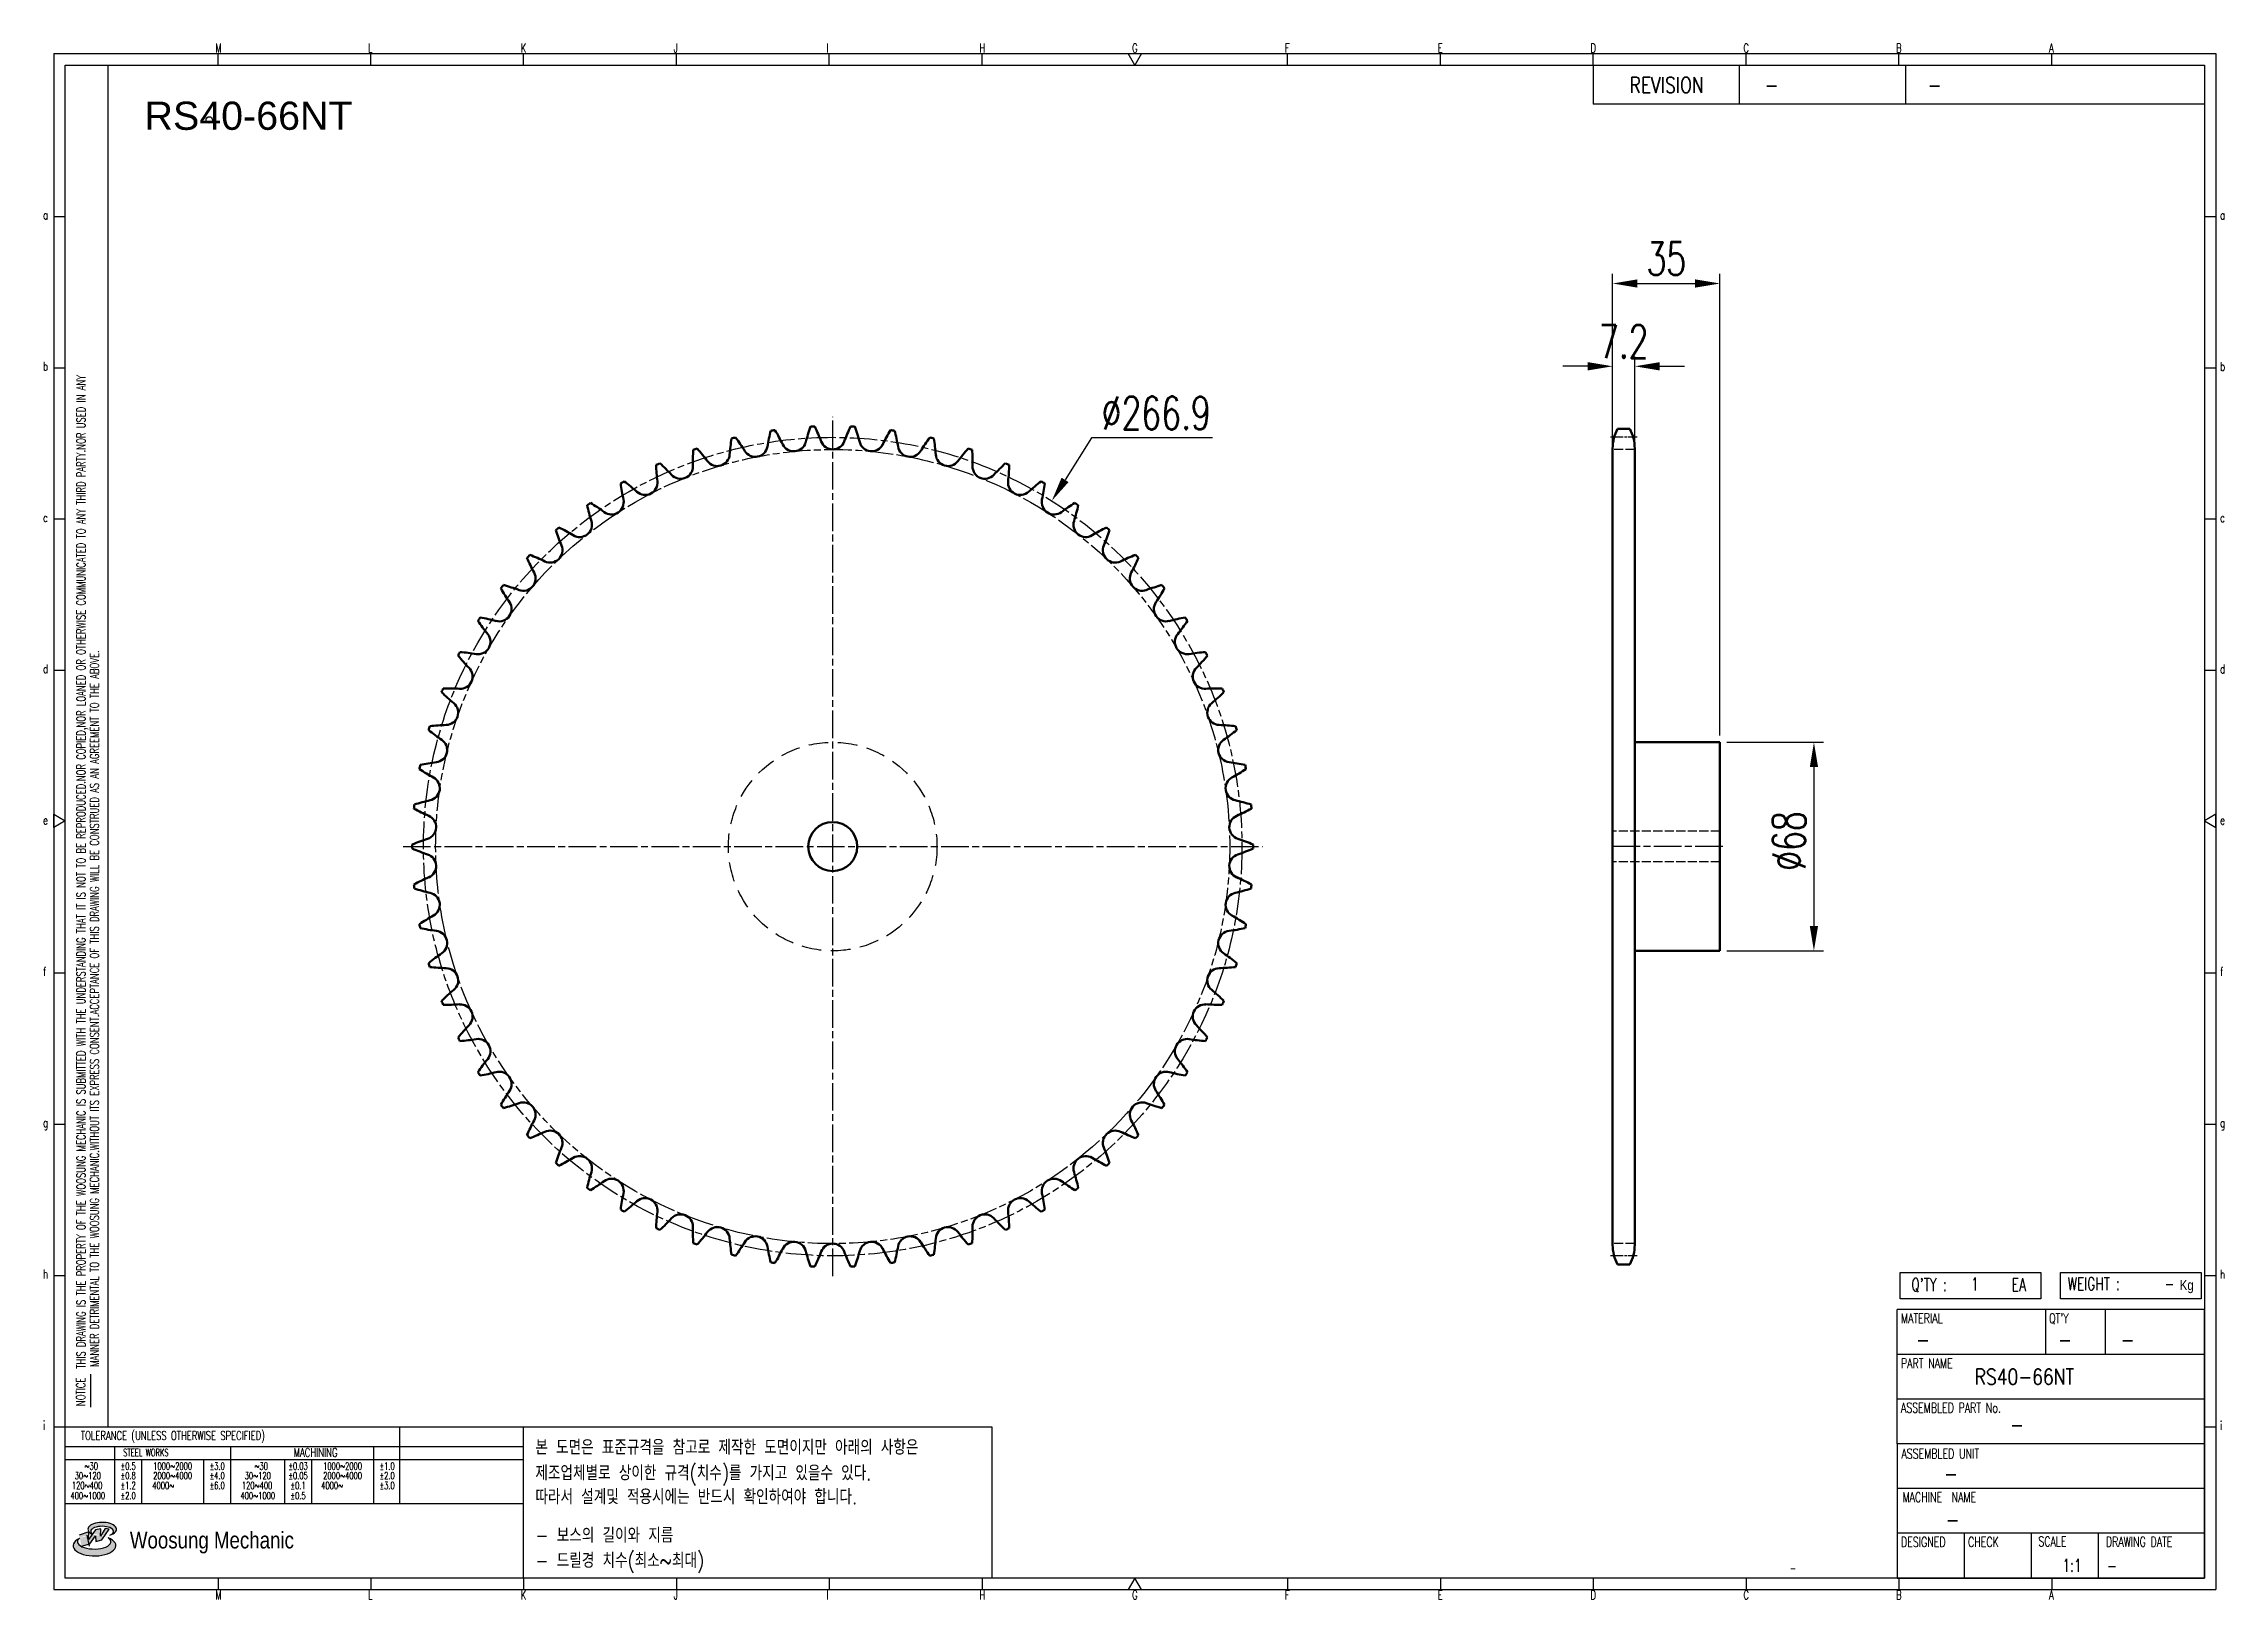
# Model space of a CAD drawing. Header units: millimetres. Extents: x 24040 to 24751, y 28 to 536.
import ezdxf
from ezdxf.enums import TextEntityAlignment as Align

# ---------------------------------------------------------------- set-up
doc = ezdxf.new("R2010")
doc.units = ezdxf.units.MM
for name, pattern in [('AM_ISO02W050', [7.5, 6, -1.5]), ('AM_ISO02W050x2', [3.75, 3, -0.75]), ('AM_ISO08W050', [18, 12, -1.5, 3, -1.5]), ('AM_ISO08W050x2', [9, 6, -0.75, 1.5, -0.75]), ('HIDDEN', [9.525, 6.35, -3.175])]:
    doc.linetypes.add(name, pattern=pattern)
for name, color, linetype, lineweight in [('AM_0N', 7, 'Continuous', 50), ('AM_3N', 6, 'AM_ISO02W050', 25), ('AM_7N', 4, 'AM_ISO08W050', 25)]:
    doc.layers.add(name, color=color, linetype=linetype, lineweight=lineweight)
for name, color, linetype in [('HL', 2, 'HIDDEN'), ('S-DIM', 7, 'Continuous'), ('TITLE', 7, 'Continuous'), ('도면레이아웃', 7, 'Continuous')]:
    doc.layers.add(name, color=color, linetype=linetype)
doc.styles.add('HAN', font='ROMANS.shx', dxfattribs={"width": 0.7, "bigfont": 'whgtxt.shx'})
doc.styles.add('HKD_ST2', font='romans.shx', dxfattribs={"width": 0.7, "height": 4, "bigfont": '@extfont2.shx'})
doc.styles.add('HSG', font='SIMPLEX.shx', dxfattribs={"width": 0.7, "bigfont": 'HSG.shx'})
doc.styles.add('ROMANS', font='romans.shx', dxfattribs={"width": 0.7, "bigfont": 'whgtxt.shx'})
doc.styles.add('SLDTEXTSTYLE4', font='arial.ttf', dxfattribs={"width": 0.8})
doc.styles.get("Standard").update_dxf_attribs({"font": 'arial.ttf'})
doc.dimstyles.new('APP23', dxfattribs={"dimscale": 4.5, "dimtxt": 2.4, "dimasz": 1.8, "dimexe": 0.7, "dimexo": 0.5, "dimgap": 0.6, "dimtad": 1, "dimtoh": 1, "dimdec": 1, "dimrnd": 0.01, "dimzin": 9, "dimdsep": 46, "dimtxsty": 'HSG', "dimcen": 0, "dimclrd": 1, "dimclre": 1, "dimclrt": 256, "dimazin": 2, "dimtp": 1, "dimtm": 1, "dimtfac": 0.5, "dimtdec": 1, "dimtix": 1, "dimtofl": 0, "dimtmove": 0, "dimatfit": 3, "dimfxl": 0, "dimtvp": 1, "dimtolj": 2, "dimlwd": -1, "dimlwe": -1, "dimarcsym": 0})

# ---------------------------------------------------------------- blocks, each defined once
blk = doc.blocks.new('SUYWSHJH')
at = {"layer": '도면레이아웃'}
h = blk.add_hatch(color=10, dxfattribs=at)
h.paths.add_polyline_path([(1.544, 35.177), (1.554, 34.966), (1.779, 35.034), (2.054, 35.422), (1.908, 35.446), (1.728, 35.167), (1.741, 35.439), (1.547, 35.405), (1.292, 35.041), (1.295, 35.33), (0.943, 35.208), (1.03, 34.8), (1.336, 34.885)])
edge = h.paths.add_edge_path()
edge.add_ellipse((1.795, 35.421), major_axis=(-0.53, 0), ratio=0.487785, start_angle=122.36065, end_angle=403.39574)
edge.add_line((1.411, 35.244), (1.419, 35.261))
edge.add_ellipse((1.798, 35.344), major_axis=(-0.423, 0), ratio=0.444396, start_angle=131.58977, end_angle=386.19408, ccw=False)
edge = h.paths.add_edge_path()
edge.add_ellipse((1.512, 34.815), major_axis=(-0.793, 0), ratio=0.480113, start_angle=314.67633, end_angle=590.85213)
edge.add_ellipse((1.501, 34.958), major_axis=(-0.62, 0), ratio=0.43311, start_angle=331.7024, end_angle=574.42495, ccw=False)
for p, q in [((0, 90.118), (80.15, 90.118)), ((0, 90.118), (0, 33.191)), ((6.089, 89.693), (6.089, 90.118)), ((11.753, 89.693), (11.753, 90.118)), ((17.418, 89.693), (17.418, 90.118)), ((23.082, 89.693), (23.082, 90.118)), ((28.746, 89.693), (28.746, 90.118)), ((34.411, 89.693), (34.411, 90.118)), ((45.739, 89.693), (45.739, 90.118)), ((51.404, 89.693), (51.404, 90.118)), ((57.068, 89.693), (57.068, 90.118)), ((62.732, 89.693), (62.732, 90.118)), ((68.397, 89.693), (68.397, 90.118)), ((74.061, 89.693), (74.061, 90.118)), ((80.15, 90.118), (80.15, 33.191)), ((0, 84.085), (0.425, 84.085)), ((79.725, 84.085), (80.15, 84.085)), ((0, 78.478), (0.425, 78.478)), ((79.725, 78.478), (80.15, 78.478)), ((0, 72.87), (0.425, 72.87)), ((79.725, 72.87), (80.15, 72.87)), ((0, 67.262), (0.425, 67.262)), ((79.725, 67.262), (80.15, 67.262)), ((0, 56.047), (0.425, 56.047)), ((79.725, 56.047), (80.15, 56.047)), ((0, 50.439), (0.425, 50.439)), ((79.725, 50.439), (80.15, 50.439)), ((0, 44.832), (0.425, 44.832)), ((79.725, 44.832), (80.15, 44.832)), ((1.377, 39.947), (1.377, 41.174)), ((0, 39.224), (0.425, 39.224)), ((79.725, 39.224), (80.15, 39.224)), ((0, 33.191), (80.15, 33.191)), ((6.089, 33.616), (6.089, 33.191)), ((11.753, 33.616), (11.753, 33.191)), ((17.418, 33.616), (17.418, 33.191)), ((23.082, 33.616), (23.082, 33.191)), ((28.746, 33.616), (28.746, 33.191)), ((34.411, 33.616), (34.411, 33.191)), ((45.739, 33.616), (45.739, 33.191)), ((51.404, 33.616), (51.404, 33.191)), ((57.068, 33.616), (57.068, 33.191)), ((62.732, 33.616), (62.732, 33.191)), ((68.397, 33.616), (68.397, 33.191)), ((74.061, 33.616), (74.061, 33.191))]:
    blk.add_line(p, q)
at = {"color": 2}
for p, q in [((2.017, 39.224), (2.017, 89.693)), ((0.425, 39.224), (17.418, 39.224)), ((12.816, 39.224), (12.816, 36.382)), ((17.418, 33.616), (17.418, 39.224)), ((0.425, 38.487), (17.418, 38.487)), ((0.425, 38.012), (17.418, 38.012)), ((2.257, 38.487), (2.257, 36.382)), ((3.257, 38.012), (3.257, 36.382)), ((5.557, 38.012), (5.557, 36.382)), ((6.557, 38.5), (6.557, 36.382)), ((8.557, 38.012), (8.557, 36.382)), ((9.557, 38.026), (9.557, 36.382)), ((11.857, 38.487), (11.857, 36.382)), ((0.425, 36.382), (17.418, 36.382))]:
    blk.add_line(p, q, dxfattribs=at)
at = {"color": 6, "ltscale": 0.5}
for p, q in [((57.068, 89.693), (57.068, 88.246)), ((62.47, 89.693), (62.47, 88.246)), ((68.635, 89.693), (68.635, 88.246)), ((79.725, 88.246), (57.068, 88.246)), ((68.336, 38.59), (68.336, 43.563)), ((79.725, 43.563), (68.336, 43.563)), ((73.827, 43.563), (73.827, 41.905)), ((76.037, 43.563), (76.037, 41.905)), ((79.725, 38.59), (79.725, 43.563)), ((79.725, 41.905), (68.336, 41.905)), ((79.725, 40.248), (68.336, 40.248)), ((68.336, 38.59), (68.336, 33.616)), ((79.725, 38.59), (68.336, 38.59)), ((79.725, 33.616), (79.725, 38.59)), ((79.725, 36.932), (68.336, 36.932)), ((79.725, 35.274), (68.336, 35.274)), ((70.822, 33.616), (70.822, 35.274)), ((73.309, 33.616), (73.309, 35.274)), ((75.796, 33.616), (75.796, 35.274)), ((68.336, 33.616), (79.725, 33.616))]:
    blk.add_line(p, q, dxfattribs=at)
for points in [[(40.075, 89.693), (39.83, 90.118), (40.32, 90.118)], [(0.425, 89.693), (79.725, 89.693), (79.725, 33.616), (0.425, 33.616)], [(0.425, 61.679), (0, 61.433), (0, 61.924)], [(79.725, 61.679), (80.15, 61.433), (80.15, 61.924)], [(40.075, 33.616), (39.83, 33.191), (40.32, 33.191)]]:
    blk.add_lwpolyline(points, close=True)
at = {"layer": 'TITLE', "color": 20}
for p, q in [((68.449, 43.961), (68.449, 44.936)), ((68.449, 44.936), (73.654, 44.936)), ((73.654, 44.936), (73.654, 43.961)), ((74.39, 43.961), (74.39, 44.936)), ((74.39, 44.936), (79.595, 44.936)), ((79.595, 44.936), (79.595, 43.961)), ((73.654, 43.961), (68.449, 43.961)), ((79.595, 43.961), (74.39, 43.961))]:
    blk.add_line(p, q, dxfattribs=at)
at = {"layer": '도면레이아웃'}
for p, q in [((1.295, 35.33), (0.943, 35.208)), ((1.03, 34.8), (1.336, 34.885)), ((1.224, 35.208), (1.311, 34.8)), ((1.224, 35.208), (1.224, 35.208)), ((1.547, 35.405), (1.292, 35.041)), ((1.292, 35.041), (1.295, 35.33)), ((1.336, 34.885), (1.544, 35.177)), ((1.419, 35.261), (1.411, 35.244)), ((1.544, 35.177), (1.554, 34.966)), ((1.741, 35.439), (1.547, 35.405)), ((1.554, 34.966), (1.779, 35.034)), ((1.908, 35.446), (1.728, 35.167)), ((1.728, 35.167), (1.741, 35.439)), ((1.779, 35.034), (2.054, 35.422)), ((2.054, 35.422), (1.908, 35.446))]:
    blk.add_line(p, q, dxfattribs=at)
for centre, major_axis, ratio, start_param, end_param in [((1.795, 35.421), (-0.53, 0), 0.487785, 2.135596, 7.040584), ((1.512, 34.815), (-0.793, 0), 0.480113, 5.492138, 10.312315), ((1.501, 34.958), (-0.62, 0), 0.43311, 5.789299, 10.025607), ((1.798, 35.344), (-0.423, 0), 0.444396, 2.296675, 6.740358)]:
    blk.add_ellipse(centre, major_axis=major_axis, ratio=ratio, start_param=start_param, end_param=end_param, dxfattribs=at)
at = {"color": 4, "style": 'HKD_ST2', "width": 0.7}
for s, p in [('M', (5.988, 90.164)), ('L', (11.652, 90.164)), ('K', (17.316, 90.164)), ('J', (22.981, 90.164)), ('I', (28.645, 90.164)), ('H', (34.309, 90.164)), ('G', (39.974, 90.164)), ('F', (45.638, 90.164)), ('E', (51.302, 90.164)), ('D', (56.967, 90.164)), ('C', (62.631, 90.164)), ('B', (68.295, 90.164)), ('A', (73.96, 90.164)), ('a', (-0.395, 83.976)), ('a', (80.305, 83.97)), ('b', (-0.395, 78.368)), ('b', (80.305, 78.362)), ('c', (-0.395, 72.76)), ('c', (80.305, 72.754)), ('d', (-0.395, 67.153)), ('d', (80.305, 67.147)), ('e', (-0.395, 61.545)), ('e', (80.305, 61.539)), ('f', (-0.395, 55.937)), ('f', (80.305, 55.931)), ('g', (-0.395, 50.33)), ('g', (80.305, 50.324)), ('h', (-0.395, 44.722)), ('h', (80.305, 44.716)), ('i', (-0.395, 39.114)), ('i', (80.305, 39.108)), ('M', (5.988, 32.824)), ('L', (11.652, 32.824)), ('K', (17.316, 32.824)), ('J', (22.981, 32.824)), ('I', (28.645, 32.824)), ('H', (34.309, 32.824)), ('G', (39.974, 32.824)), ('F', (45.638, 32.824)), ('E', (51.302, 32.824)), ('D', (56.967, 32.824)), ('C', (62.631, 32.824)), ('B', (68.295, 32.824)), ('A', (73.96, 32.824))]:
    blk.add_text(s, height=0.326, dxfattribs=at).set_placement(p)
for s, height, style, width, p in [('REVISION', 0.5806, 'HAN', 0.8, (58.415, 88.664)), ('-', 0.581, 'HAN', 0.8, (63.426, 88.664)), ('-', 0.581, 'HAN', 0.8, (69.468, 88.664)), ("Q'TY : ", 0.4746, 'HKD_ST2', 0.7, (68.857, 44.253)), ('1', 0.475, 'HKD_ST2', 0.7, (71.071, 44.275)), ('EA', 0.4746, 'HKD_ST2', 0.7, (72.578, 44.253)), ('WEIGHT : ', 0.4746, 'HKD_ST2', 0.7, (74.65, 44.286)), ('-', 0.581, 'HAN', 0.8, (69.029, 42.157)), ('-', 0.581, 'HAN', 0.8, (74.289, 42.157)), ('-', 0.581, 'HAN', 0.8, (76.623, 42.157)), ('-', 0.581, 'HAN', 0.8, (72.515, 39.013)), ('-', 0.581, 'HAN', 0.8, (70.067, 37.189)), ('-', 0.581, 'HAN', 0.8, (70.126, 35.48)), ('1:1', 0.4746, 'HKD_ST2', 0.7, (74.458, 33.848)), ('-', 0.475, 'HKD_ST2', 0.7, (76.112, 33.837))]:
    blk.add_text(s, height=height, dxfattribs=dict(style=style, width=width)).set_placement(p)
at = {"color": 6, "style": 'HKD_ST2', "width": 0.7}
for s, p in [(' THIS DRAWING IS THE PROPERTY OF THE WOOSUNG MECHANIC IS SUBMITTED WITH THE UNDERSTANDING THAT IT IS NOT TO BE REPRODUCED.NOR COPIED,NOR LOANED OR OTHERWISE COMMUNICATED TO ANY THIRD PARTY.NOR USED IN ANY', (1.173, 41.217)), ('MANNER DETRIMENTAL TO THE WOOSUNG MECHANIC.WITHOUT ITS EXPRESS CONSENT.ACCEPTANCE OF THIS DRAWING WILL BE CONSTRUED AS AN AGREEMENT TO THE ABOVE.', (1.672, 41.447))]:
    blk.add_text(s, height=0.326266, rotation=90, dxfattribs=at).set_placement(p)
at = {"style": 'HKD_ST2', "width": 0.7}
blk.add_text('-', height=0.475, dxfattribs=at).set_placement((78.613, 44.286), align=Align.RIGHT)
at = {"color": 4, "style": 'HKD_ST2', "width": 0.7}
for s, height, p in [('MATERIAL', 0.3651, (68.474, 43.425)), ("QT'Y", 0.3651, (73.965, 43.425)), ('PART NAME', 0.3651, (68.474, 41.756)), ('ASSEMBLED PART No.', 0.36511, (68.474, 40.109)), ('ASSEMBLED UNIT', 0.36511, (68.49, 38.408)), ('MACHINE  NAME', 0.36511, (68.532, 36.794)), ('DESIGNED', 0.3651, (68.474, 35.136)), ('CHECK', 0.3651, (70.961, 35.136)), ('SCALE', 0.3651, (73.566, 35.153)), ('DRAWING DATE', 0.36511, (76.071, 35.141))]:
    blk.add_text(s, height=height, dxfattribs=at).set_placement(p, align=Align.TOP_LEFT)
at = {"style": 'HKD_ST2', "width": 0.7}
blk.add_text('NOTICE', height=0.3263, rotation=90, dxfattribs=at).set_placement((1.163, 39.988))
for s, height, style, width, p in [('TOLERANCE (UNLESS OTHERWISE SPECIFIED)', 0.32627, 'HKD_ST2', 0.7, (4.417, 38.896)), ('-', 0.326, 'ROMANS', 0.65, (64.469, 33.975))]:
    blk.add_text(s, height=height, dxfattribs=dict(style=style, width=width)).set_placement(p, align=Align.MIDDLE_CENTER)
at = {"color": 4, "style": 'HKD_ST2', "width": 0.7}
for s, height, p in [('STEEL WORKS', 0.26101, (3.416, 38.268)), ('MACHINING', 0.3263, (9.707, 38.27)), ('%%P0.5', 0.261, (2.757, 37.762)), ('%%P0.8', 0.261, (2.757, 37.411)), ('%%P3.0', 0.261, (6.057, 37.762)), ('%%P4.0', 0.261, (6.057, 37.411)), ('%%P0.03', 0.261, (9.057, 37.762)), ('%%P0.05', 0.261, (9.057, 37.411)), ('%%P1.0', 0.261, (12.357, 37.762)), ('%%P2.0', 0.261, (12.357, 37.411)), ('%%P1.2', 0.261, (2.757, 37.045)), ('%%P2.0', 0.261, (2.757, 36.67)), ('%%P6.0', 0.261, (6.057, 37.045)), ('%%P0.1', 0.261, (9.057, 37.045)), ('%%P0.5', 0.261, (9.057, 36.67)), ('%%P3.0', 0.261, (12.357, 37.045))]:
    blk.add_text(s, height=height, dxfattribs=at).set_placement(p, align=Align.MIDDLE)
for s, height, p in [('30%%126120', 0.261, (1.263, 37.411)), ('%%12630', 0.261, (1.389, 37.762)), ('2000%%1264000', 0.26101, (4.407, 37.411)), ('1000%%1262000', 0.26101, (4.407, 37.762)), ('30%%126120', 0.261, (7.563, 37.411)), ('%%12630', 0.261, (7.689, 37.762)), ('2000%%1264000', 0.26101, (10.707, 37.411)), ('1000%%1262000', 0.26101, (10.707, 37.762)), ('400%%1261000', 0.26101, (1.263, 36.67)), ('120%%126400', 0.26101, (1.237, 37.045)), ('4000%%126', 0.261, (4.061, 37.045)), ('400%%1261000', 0.26101, (7.563, 36.67)), ('120%%126400', 0.26101, (7.537, 37.045)), ('4000%%126', 0.261, (10.321, 37.045))]:
    blk.add_text(s, height=height, dxfattribs=at).set_placement(p, align=Align.MIDDLE_CENTER)
at = {"color": 1, "style": 'SLDTEXTSTYLE4', "width": 0.8}
blk.add_text('Woosung Mechanic', height=0.61957, dxfattribs=at).set_placement((2.822, 34.711))
at = {"layer": 'TITLE', "width": 0.8}
blk.add_text('Kg', height=0.3789, dxfattribs=at).set_placement((78.807, 44.286))
blk = doc.blocks.new('*D2')
at = {"layer": 'Defpoints', "color": 0, "transparency": 16777216}
for p in [(24368.31, 386.63), (24225.43, 161.18)]:
    blk.add_point(p, dxfattribs=at)
at = {"layer": 'S-DIM', "color": 1, "transparency": 16777216}
for p, q in [((24381.31, 407.15), (24372.64, 393.47)), ((24420.73, 407.15), (24381.31, 407.15))]:
    blk.add_line(p, q, dxfattribs=at)
blk.add_solid([(24371.5, 394.19), (24373.78, 392.75), (24368.31, 386.63)], dxfattribs=at)
at = {"layer": 'S-DIM', "transparency": 16777216, "insert": (24402.37, 415.25), "char_height": 10.8, "attachment_point": 5, "style": 'HSG'}
blk.add_mtext('\\A2;∅266.9', dxfattribs=at)
blk = doc.blocks.new('*D3')
at = {"layer": 'Defpoints', "color": 0, "transparency": 16777216}
for p in [(24558.41, 430.51), (24551.21, 403.38), (24558.41, 403.38)]:
    blk.add_point(p, dxfattribs=at)
at = {"layer": 'S-DIM', "color": 1, "transparency": 16777216}
for p, q in [((24543.11, 430.51), (24535.01, 430.51)), ((24551.21, 405.63), (24551.21, 433.66)), ((24558.41, 405.63), (24558.41, 433.66)), ((24566.51, 430.51), (24574.61, 430.51))]:
    blk.add_line(p, q, dxfattribs=at)
for points in [[(24543.11, 431.86), (24543.11, 429.16), (24551.21, 430.51)], [(24566.51, 431.86), (24566.51, 429.16), (24558.41, 430.51)]]:
    blk.add_solid(points, dxfattribs=at)
at = {"layer": 'S-DIM', "transparency": 16777216, "insert": (24554.81, 438.61), "char_height": 10.8, "attachment_point": 5, "style": 'HSG'}
blk.add_mtext('\\A2;7.2', dxfattribs=at)
blk = doc.blocks.new('*D4')
at = {"layer": 'Defpoints', "color": 0, "transparency": 16777216}
for p in [(24586.21, 457.51), (24551.21, 403.38), (24586.21, 307.9)]:
    blk.add_point(p, dxfattribs=at)
at = {"layer": 'S-DIM', "color": 1, "transparency": 16777216}
for p, q in [((24551.21, 405.63), (24551.21, 460.66)), ((24559.31, 457.51), (24578.11, 457.51)), ((24586.21, 310.15), (24586.21, 460.66))]:
    blk.add_line(p, q, dxfattribs=at)
for points in [[(24559.31, 458.86), (24559.31, 456.16), (24551.21, 457.51)], [(24578.11, 458.86), (24578.11, 456.16), (24586.21, 457.51)]]:
    blk.add_solid(points, dxfattribs=at)
at = {"layer": 'S-DIM', "transparency": 16777216, "insert": (24568.71, 465.61), "char_height": 10.8, "attachment_point": 5, "style": 'HSG'}
blk.add_mtext('\\A2;35', dxfattribs=at)
blk = doc.blocks.new('*D5')
at = {"layer": 'Defpoints', "color": 0, "transparency": 16777216}
for p in [(24586.21, 307.9), (24586.21, 239.9), (24616.85, 239.9)]:
    blk.add_point(p, dxfattribs=at)
at = {"layer": 'S-DIM', "color": 1, "transparency": 16777216}
for p, q in [((24588.46, 307.9), (24620, 307.9)), ((24616.85, 299.8), (24616.85, 248)), ((24588.46, 239.9), (24620, 239.9))]:
    blk.add_line(p, q, dxfattribs=at)
for points in [[(24615.5, 299.8), (24618.2, 299.8), (24616.85, 307.9)], [(24615.5, 248), (24618.2, 248), (24616.85, 239.9)]]:
    blk.add_solid(points, dxfattribs=at)
at = {"layer": 'S-DIM', "transparency": 16777216, "insert": (24608.75, 275.72), "char_height": 10.8, "attachment_point": 5, "rotation": 90, "style": 'HSG'}
blk.add_mtext('\\A2;%%c68', dxfattribs=at)

msp = doc.modelspace()

# ---------------------------------------------------------------- linework, layer by layer
at = {"color": 4}
msp.add_lwpolyline([(24196.08, 84.73), (24348.8, 84.73), (24348.8, 35.39), (24196.08, 35.39)], close=True, dxfattribs=at)
msp.add_circle((24093.57, 510.83), 1.06)
at = {"layer": 'AM_0N'}
for p, q in [((24552.82, 410.16), (24556.8, 410.16)), ((24551.21, 403.76), (24551.21, 144.05)), ((24558.41, 403.76), (24558.41, 144.05)), ((24558.41, 307.9), (24586.21, 307.9)), ((24586.21, 307.9), (24586.21, 239.9)), ((24558.41, 239.9), (24586.21, 239.9)), ((24552.82, 137.65), (24556.8, 137.65))]:
    msp.add_line(p, q, dxfattribs=at)
msp.add_circle((24296.87, 273.9), 8, dxfattribs=at)
for centre, radius, start, end in [((24327.95, 396.8), 64.87, 170.96574, 175.68182), ((24296.87, 273.9), 137.11, 103.3524, 103.92033), ((24212.93, 368.9), 64.87, 31.59091, 36.30698), ((24339.49, 393.29), 64.87, 165.5112, 170.22727), ((24296.87, 273.9), 137.11, 97.89785, 98.46579), ((24222.34, 376.45), 64.87, 26.13636, 30.85244), ((24284.18, 406.79), 4.01, 206.13636, 344.77273), ((24350.65, 388.7), 64.87, 160.05665, 164.77273), ((24296.87, 273.9), 137.11, 92.44331, 93.01124), ((24232.42, 383.07), 64.87, 20.68182, 25.39789), ((24296.87, 407.4), 4.01, 200.68182, 339.31818), ((24361.32, 383.07), 64.87, 154.60211, 159.31818), ((24296.87, 273.9), 137.11, 86.98876, 87.55669), ((24243.09, 388.7), 64.87, 15.22727, 19.94335), ((24309.56, 406.79), 4.01, 195.22727, 333.86364), ((24371.4, 376.45), 64.87, 149.14756, 153.86364), ((24296.87, 273.9), 137.11, 81.53421, 82.10215), ((24254.25, 393.29), 64.87, 9.77273, 14.4888), ((24380.81, 368.9), 64.87, 143.69302, 148.40909), ((24296.87, 273.9), 137.11, 76.07967, 76.6476), ((24265.79, 396.8), 64.87, 4.31818, 9.03426), ((24564.71, 403.76), 13.5, 151.70092, 180), ((24544.91, 403.76), 13.5, 0, 28.29908), ((24296.87, 273.9), 137.11, 114.26149, 114.82942), ((24304.13, 400.46), 64.87, 181.87483, 186.59091), ((24196.47, 351.3), 64.87, 42.5, 47.21607), ((24316.13, 399.2), 64.87, 176.42029, 181.13636), ((24296.87, 273.9), 137.11, 108.80694, 109.37488), ((24204.28, 360.49), 64.87, 37.04545, 41.76153), ((24259.26, 401.99), 4.01, 217.04545, 355.68182), ((24271.61, 404.99), 4.01, 211.59091, 350.22727), ((24322.13, 404.99), 4.01, 189.77273, 328.40909), ((24334.48, 401.99), 4.01, 184.31818, 322.95455), ((24389.46, 360.49), 64.87, 138.23847, 142.95455), ((24296.87, 273.9), 137.11, 70.62512, 71.19306), ((24277.61, 399.2), 64.87, 358.86364, 3.57971), ((24397.27, 351.3), 64.87, 132.78393, 137.5), ((24296.87, 273.9), 137.11, 65.17058, 65.73851), ((24289.61, 400.46), 64.87, 353.40909, 358.12517), ((24296.87, 273.9), 137.11, 119.71603, 120.28397), ((24292.07, 400.58), 64.87, 187.32938, 192.04545), ((24189.56, 341.4), 64.87, 47.95455, 52.67062), ((24235.7, 392.56), 4.01, 227.95455, 6.59091), ((24247.25, 397.84), 4.01, 222.5, 1.13636), ((24346.48, 397.84), 4.01, 178.86364, 317.5), ((24358.04, 392.56), 4.01, 173.40909, 312.04545), ((24404.17, 341.4), 64.87, 127.32938, 132.04545), ((24296.87, 273.9), 137.11, 59.71603, 60.28397), ((24301.67, 400.58), 64.87, 347.95455, 352.67062), ((24296.87, 273.9), 137.11, 125.17058, 125.73851), ((24280.05, 399.55), 64.87, 192.78393, 197.5), ((24183.63, 330.9), 64.87, 53.40909, 58.12517), ((24224.7, 386.21), 4.01, 233.40909, 12.04545), ((24369.04, 386.21), 4.01, 167.95455, 306.59091), ((24410.1, 330.9), 64.87, 121.87483, 126.59091), ((24313.69, 399.55), 64.87, 342.5, 347.21607), ((24296.87, 273.9), 137.11, 54.26149, 54.82942), ((24296.87, 273.9), 137.11, 130.62512, 131.19306), ((24268.18, 397.38), 64.87, 198.23847, 202.95455), ((24178.73, 319.87), 64.87, 58.86364, 63.57971), ((24214.35, 378.84), 4.01, 238.86364, 17.5), ((24379.39, 378.84), 4.01, 162.5, 301.13636), ((24415.01, 319.87), 64.87, 116.42029, 121.13636), ((24325.56, 397.38), 64.87, 337.04545, 341.76153), ((24296.87, 273.9), 137.11, 48.80694, 49.37488), ((24204.75, 370.52), 4.01, 244.31818, 22.95455), ((24388.99, 370.52), 4.01, 157.04545, 295.68182), ((24195.98, 361.32), 4.01, 249.77273, 28.40909), ((24296.87, 273.9), 137.11, 136.07967, 136.6476), ((24256.57, 394.1), 64.87, 203.69302, 208.40909), ((24174.89, 308.44), 64.87, 64.31818, 69.03426), ((24418.84, 308.44), 64.87, 110.96574, 115.68182), ((24397.76, 361.32), 4.01, 151.59091, 290.22727), ((24337.17, 394.1), 64.87, 331.59091, 336.30698), ((24296.87, 273.9), 137.11, 43.3524, 43.92033), ((24296.87, 273.9), 137.11, 141.53421, 142.10215), ((24245.33, 389.72), 64.87, 209.14756, 213.86364), ((24172.16, 296.69), 64.87, 69.77273, 74.4888), ((24421.57, 296.69), 64.87, 105.5112, 110.22727), ((24348.41, 389.72), 64.87, 326.13636, 330.85244), ((24296.87, 273.9), 137.11, 37.89785, 38.46579), ((24296.87, 273.9), 137.11, 146.98876, 147.55669), ((24170.56, 284.73), 64.87, 75.22727, 79.94335), ((24188.13, 351.34), 4.01, 255.22727, 33.86364), ((24405.61, 351.34), 4.01, 146.13636, 284.77273), ((24423.17, 284.73), 64.87, 100.05665, 104.77273), ((24296.87, 273.9), 137.11, 32.44331, 33.01124), ((24181.26, 340.65), 4.01, 260.68182, 39.31818), ((24234.55, 384.3), 64.87, 214.60211, 219.31818), ((24412.48, 340.65), 4.01, 140.68182, 279.31818), ((24359.18, 384.3), 64.87, 320.68182, 325.39789), ((24296.87, 273.9), 137.11, 152.44331, 153.01124), ((24224.34, 377.88), 64.87, 220.05665, 224.77273), ((24170.11, 272.67), 64.87, 80.68182, 85.39789), ((24423.63, 272.67), 64.87, 94.60211, 99.31818), ((24369.4, 377.88), 64.87, 315.22727, 319.94335), ((24296.87, 273.9), 137.11, 26.98876, 27.55669), ((24175.44, 329.36), 4.01, 266.13636, 44.77273), ((24418.3, 329.36), 4.01, 135.22727, 273.86364), ((24296.87, 273.9), 137.11, 157.89785, 158.46579), ((24214.79, 370.51), 64.87, 225.5112, 230.22727), ((24170.8, 260.63), 64.87, 86.13636, 90.85244), ((24170.72, 317.57), 4.01, 271.59091, 50.22727), ((24422.94, 260.63), 64.87, 89.14756, 93.86364), ((24423.02, 317.57), 4.01, 129.77273, 268.40909), ((24378.95, 370.51), 64.87, 309.77273, 314.4888), ((24296.87, 273.9), 137.11, 21.53421, 22.10215), ((24296.87, 273.9), 137.11, 163.3524, 163.92033), ((24172.63, 248.71), 64.87, 91.59091, 96.30698), ((24421.11, 248.71), 64.87, 83.69302, 88.40909), ((24296.87, 273.9), 137.11, 16.07967, 16.6476), ((24205.98, 362.27), 64.87, 230.96574, 235.68182), ((24167.14, 305.38), 4.01, 277.04545, 55.68182), ((24426.6, 305.38), 4.01, 124.31818, 262.95455), ((24387.76, 362.27), 64.87, 304.31818, 309.03426), ((24296.87, 273.9), 137.11, 168.80694, 169.37488), ((24197.99, 353.23), 64.87, 236.42029, 241.13636), ((24175.59, 237.01), 64.87, 97.04545, 101.76153), ((24418.15, 237.01), 64.87, 78.23847, 82.95455), ((24395.75, 353.23), 64.87, 298.86364, 303.57971), ((24296.87, 273.9), 137.11, 10.62512, 11.19306), ((24164.73, 292.9), 4.01, 282.5, 61.13636), ((24429, 292.9), 4.01, 118.86364, 257.5), ((24296.87, 273.9), 137.11, 174.26149, 174.82942), ((24190.89, 343.47), 64.87, 241.87483, 246.59091), ((24179.64, 225.65), 64.87, 102.5, 107.21607), ((24414.09, 225.65), 64.87, 72.78393, 77.5), ((24402.84, 343.47), 64.87, 293.40909, 298.12517), ((24296.87, 273.9), 137.11, 5.17058, 5.73851), ((24163.53, 280.26), 4.01, 287.95455, 66.59091), ((24430.21, 280.26), 4.01, 113.40909, 252.04545), ((24184.76, 214.72), 64.87, 107.95455, 112.67062), ((24296.87, 273.9), 137.11, 179.71603, 180.28397), ((24184.76, 333.08), 64.87, 247.32938, 252.04545), ((24163.53, 267.55), 4.01, 293.40909, 72.04545), ((24430.21, 267.55), 4.01, 107.95455, 246.59091), ((24408.98, 214.72), 64.87, 67.32938, 72.04545), ((24408.98, 333.08), 64.87, 287.95455, 292.67062), ((24296.87, 273.9), 137.11, 359.71603, 0.28397), ((24190.89, 204.34), 64.87, 113.40909, 118.12517), ((24402.84, 204.34), 64.87, 61.87483, 66.59091), ((24296.87, 273.9), 137.11, 185.17058, 185.73851), ((24179.64, 322.16), 64.87, 252.78393, 257.5), ((24164.73, 254.91), 4.01, 298.86364, 77.5), ((24429, 254.91), 4.01, 102.5, 241.13636), ((24414.09, 322.16), 64.87, 282.5, 287.21607), ((24296.87, 273.9), 137.11, 354.26149, 354.82942), ((24197.99, 194.58), 64.87, 118.86364, 123.57971), ((24395.75, 194.58), 64.87, 56.42029, 61.13636), ((24296.87, 273.9), 137.11, 190.62512, 191.19306), ((24175.59, 310.8), 64.87, 258.23847, 262.95455), ((24167.14, 242.43), 4.01, 304.31818, 82.95455), ((24426.6, 242.43), 4.01, 97.04545, 235.68182), ((24418.15, 310.8), 64.87, 277.04545, 281.76153), ((24296.87, 273.9), 137.11, 348.80694, 349.37488), ((24205.98, 185.54), 64.87, 124.31818, 129.03426), ((24296.87, 273.9), 137.11, 196.07967, 196.6476), ((24387.76, 185.54), 64.87, 50.96574, 55.68182), ((24296.87, 273.9), 137.11, 343.3524, 343.92033), ((24172.63, 299.1), 64.87, 263.69302, 268.40909), ((24170.72, 230.24), 4.01, 309.77273, 88.40909), ((24423.02, 230.24), 4.01, 91.59091, 230.22727), ((24421.11, 299.1), 64.87, 271.59091, 276.30698), ((24214.79, 177.3), 64.87, 129.77273, 134.4888), ((24296.87, 273.9), 137.11, 201.53421, 202.10215), ((24170.8, 287.18), 64.87, 269.14756, 273.86364), ((24175.44, 218.45), 4.01, 315.22727, 93.86364), ((24418.3, 218.45), 4.01, 86.13636, 224.77273), ((24422.94, 287.18), 64.87, 266.13636, 270.85244), ((24378.95, 177.3), 64.87, 45.5112, 50.22727), ((24296.87, 273.9), 137.11, 337.89785, 338.46579), ((24224.34, 169.93), 64.87, 135.22727, 139.94335), ((24369.4, 169.93), 64.87, 40.05665, 44.77273), ((24296.87, 273.9), 137.11, 206.98876, 207.55669), ((24170.11, 275.13), 64.87, 274.60211, 279.31818), ((24181.26, 207.16), 4.01, 320.68182, 99.31818), ((24412.48, 207.16), 4.01, 80.68182, 219.31818), ((24423.63, 275.13), 64.87, 260.68182, 265.39789), ((24296.87, 273.9), 137.11, 332.44331, 333.01124), ((24234.55, 163.51), 64.87, 140.68182, 145.39789), ((24296.87, 273.9), 137.11, 212.44331, 213.01124), ((24170.56, 263.08), 64.87, 280.05665, 284.77273), ((24188.13, 196.47), 4.01, 326.13636, 104.77273), ((24405.61, 196.47), 4.01, 75.22727, 213.86364), ((24423.17, 263.08), 64.87, 255.22727, 259.94335), ((24359.18, 163.51), 64.87, 34.60211, 39.31818), ((24296.87, 273.9), 137.11, 326.98876, 327.55669), ((24245.33, 158.09), 64.87, 146.13636, 150.85244), ((24348.41, 158.09), 64.87, 29.14756, 33.86364), ((24296.87, 273.9), 137.11, 217.89785, 218.46579), ((24172.16, 251.12), 64.87, 285.5112, 290.22727), ((24195.98, 186.48), 4.01, 331.59091, 110.22727), ((24397.76, 186.48), 4.01, 69.77273, 208.40909), ((24421.57, 251.12), 64.87, 249.77273, 254.4888), ((24296.87, 273.9), 137.11, 321.53421, 322.10215), ((24256.57, 153.71), 64.87, 151.59091, 156.30698), ((24296.87, 273.9), 137.11, 223.3524, 223.92033), ((24174.89, 239.37), 64.87, 290.96574, 295.68182), ((24204.75, 177.29), 4.01, 337.04545, 115.68182), ((24388.99, 177.29), 4.01, 64.31818, 202.95455), ((24418.84, 239.37), 64.87, 244.31818, 249.03426), ((24337.17, 153.71), 64.87, 23.69302, 28.40909), ((24296.87, 273.9), 137.11, 316.07967, 316.6476), ((24268.18, 150.42), 64.87, 157.04545, 161.76153), ((24296.87, 273.9), 137.11, 228.80694, 229.37488), ((24178.73, 227.93), 64.87, 296.42029, 301.13636), ((24214.35, 168.97), 4.01, 342.5, 121.13636), ((24379.39, 168.97), 4.01, 58.86364, 197.5), ((24415.01, 227.93), 64.87, 238.86364, 243.57971), ((24325.56, 150.42), 64.87, 18.23847, 22.95455), ((24296.87, 273.9), 137.11, 310.62512, 311.19306), ((24280.05, 148.26), 64.87, 162.5, 167.21607), ((24183.63, 216.91), 64.87, 301.87483, 306.59091), ((24224.7, 161.6), 4.01, 347.95455, 126.59091), ((24369.04, 161.6), 4.01, 53.40909, 192.04545), ((24410.1, 216.91), 64.87, 233.40909, 238.12517), ((24313.69, 148.26), 64.87, 12.78393, 17.5), ((24296.87, 273.9), 137.11, 234.26149, 234.82942), ((24292.07, 147.23), 64.87, 167.95455, 172.67062), ((24189.56, 206.41), 64.87, 307.32938, 312.04545), ((24235.7, 155.25), 4.01, 353.40909, 132.04545), ((24358.04, 155.25), 4.01, 47.95455, 186.59091), ((24404.17, 206.41), 64.87, 227.95455, 232.67062), ((24301.67, 147.23), 64.87, 7.32938, 12.04545), ((24296.87, 273.9), 137.11, 305.17058, 305.73851), ((24296.87, 273.9), 137.11, 239.71603, 240.28397), ((24304.13, 147.34), 64.87, 173.40909, 178.12517), ((24296.87, 273.9), 137.11, 245.17058, 245.73851), ((24196.47, 196.51), 64.87, 312.78393, 317.5), ((24247.25, 149.97), 4.01, 358.86364, 137.5), ((24316.13, 148.61), 64.87, 178.86364, 183.57971), ((24259.26, 145.82), 4.01, 4.31818, 142.95455), ((24334.48, 145.82), 4.01, 37.04545, 175.68182), ((24277.61, 148.61), 64.87, 356.42029, 1.13636), ((24346.48, 149.97), 4.01, 42.5, 181.13636), ((24397.27, 196.51), 64.87, 222.5, 227.21607), ((24296.87, 273.9), 137.11, 294.26149, 294.82942), ((24289.61, 147.34), 64.87, 1.87483, 6.59091), ((24296.87, 273.9), 137.11, 299.71603, 300.28397), ((24296.87, 273.9), 137.11, 250.62512, 251.19306), ((24204.28, 187.32), 64.87, 318.23847, 322.95455), ((24327.95, 151), 64.87, 184.31818, 189.03426), ((24212.93, 178.91), 64.87, 323.69302, 328.40909), ((24271.61, 142.82), 4.01, 9.77273, 148.40909), ((24339.49, 154.52), 64.87, 189.77273, 194.4888), ((24222.34, 171.36), 64.87, 329.14756, 333.86364), ((24284.18, 141.01), 4.01, 15.22727, 153.86364), ((24296.87, 140.41), 4.01, 20.68182, 159.31818), ((24309.56, 141.01), 4.01, 26.13636, 164.77273), ((24371.4, 171.36), 64.87, 206.13636, 210.85244), ((24254.25, 154.52), 64.87, 345.5112, 350.22727), ((24322.13, 142.82), 4.01, 31.59091, 170.22727), ((24380.81, 178.91), 64.87, 211.59091, 216.30698), ((24265.79, 151), 64.87, 350.96574, 355.68182), ((24389.46, 187.32), 64.87, 217.04545, 221.76153), ((24296.87, 273.9), 137.11, 288.80694, 289.37488), ((24564.71, 144.05), 13.5, 180, 208.29908), ((24544.91, 144.05), 13.5, 331.70092, 0), ((24296.87, 273.9), 137.11, 256.07967, 256.6476), ((24296.87, 273.9), 137.11, 261.53421, 262.10215), ((24350.65, 159.11), 64.87, 195.22727, 199.94335), ((24296.87, 273.9), 137.11, 266.98876, 267.55669), ((24232.42, 164.74), 64.87, 334.60211, 339.31818), ((24361.32, 164.74), 64.87, 200.68182, 205.39789), ((24296.87, 273.9), 137.11, 272.44331, 273.01124), ((24243.09, 159.11), 64.87, 340.05665, 344.77273), ((24296.87, 273.9), 137.11, 277.89785, 278.46579), ((24296.87, 273.9), 137.11, 283.3524, 283.92033)]:
    msp.add_arc(centre, radius, start, end, dxfattribs=at)
at = {"layer": 'AM_3N', "linetype": 'AM_ISO02W050x2'}
for p, q in [((24558.41, 403.38), (24551.21, 403.38)), ((24558.41, 144.43), (24551.21, 144.43))]:
    msp.add_line(p, q, dxfattribs=at)
at = {"layer": 'AM_3N', "color": 2, "linetype": 'AM_ISO02W050x2'}
for p, q in [((24586.21, 278.9), (24551.21, 278.9)), ((24586.21, 268.9), (24551.21, 268.9))]:
    msp.add_line(p, q, dxfattribs=at)
at = {"layer": 'AM_7N', "linetype": 'AM_ISO08W050x2', "ltscale": 1.5}
for p, q in [((24296.87, 133.79), (24296.87, 414.02)), ((24156.76, 273.9), (24436.98, 273.9)), ((24587.15, 273.9), (24550.44, 273.9))]:
    msp.add_line(p, q, dxfattribs=at)
at = {"layer": 'AM_7N', "linetype": 'AM_ISO08W050x2', "ltscale": 0.5}
for p, q in [((24559.18, 407.36), (24550.44, 407.36)), ((24559.18, 140.45), (24550.44, 140.45))]:
    msp.add_line(p, q, dxfattribs=at)
at = {"layer": 'AM_7N', "linetype": 'AM_ISO08W050x2', "ltscale": 1.5}
for radius in [133.45, 129.48]:
    msp.add_circle((24296.87, 273.9), radius, dxfattribs=at)
at = {"layer": 'HL'}
msp.add_circle((24296.87, 273.9), 34, dxfattribs=at)

# ---------------------------------------------------------------- block references
at = {"xscale": 8.797325011040945, "yscale": 8.797325011040945, "zscale": 8.797325011040945}
msp.add_blockref('SUYWSHJH', (24042.85, -260.34), dxfattribs=at)

# ---------------------------------------------------------------- texts
at = {"color": 2}
msp.add_text('RS40-66NT', height=9.192, dxfattribs=at).set_placement((24072.47, 507.62))
at = {"style": 'HAN', "width": 0.8}
msp.add_text('RS40-66NT', height=5.108, dxfattribs=at).set_placement((24669.28, 98.46))
at = {"color": 4, "style": 'HAN', "width": 0.8}
for s, p in [('본 도면은 표준규격을 참고로 제작한 도면이지만 아래의 사항은', (24199.91, 75.59)), ('제조업체별로 상이한 규격(치수)를 가지고 있을수 있다.', (24199.91, 67.22)), ('따라서 설계및 적용시에는 반드시 확인하여야 합니다.', (24199.91, 59.44)), ('- 보스의 길이와 지름', (24199.91, 46.91)), ('- 드릴경 치수(최소~최대)', (24199.91, 38.68))]:
    msp.add_text(s, height=4.8329, dxfattribs=at).set_placement(p)

# ---------------------------------------------------------------- dimensions: what is measured, and where the dimension line sits
at = {"layer": 'S-DIM'}
dim = msp.add_linear_dim(base=(24586.21, 457.51), p1=(24551.21, 403.38), p2=(24586.21, 307.9), dimstyle='APP23', dxfattribs=at)
dim.commit()
dim.dimension.update_dxf_attribs({"geometry": '*D4', "text_midpoint": (24568.71, 465.61)})
dim = msp.add_linear_dim(base=(24558.41, 430.51), p1=(24551.21, 403.38), p2=(24558.41, 403.38), dimstyle='APP23', dxfattribs=at)
dim.commit()
dim.dimension.update_dxf_attribs({"geometry": '*D3', "text_midpoint": (24554.81, 430.51), "dimtype": 128})
at = {"layer": 'S-DIM', "color": 3}
dim = msp.add_diameter_dim_2p(p1=(24225.43, 161.18), p2=(24368.31, 386.63), dimstyle='APP23', dxfattribs=at)
dim.commit()
dim.dimension.update_dxf_attribs({"geometry": '*D2', "text_midpoint": (24402.37, 407.15), "dimtype": 131})
at = {"layer": 'S-DIM'}
dim = msp.add_linear_dim(base=(24616.85, 239.9), p1=(24586.21, 307.9), p2=(24586.21, 239.9), angle=90, text='%%c<>', dimstyle='APP23', dxfattribs=at)
dim.commit()
dim.dimension.update_dxf_attribs({"geometry": '*D5', "text_midpoint": (24616.85, 275.72), "dimtype": 128})

doc.saveas('drawing.dxf')
